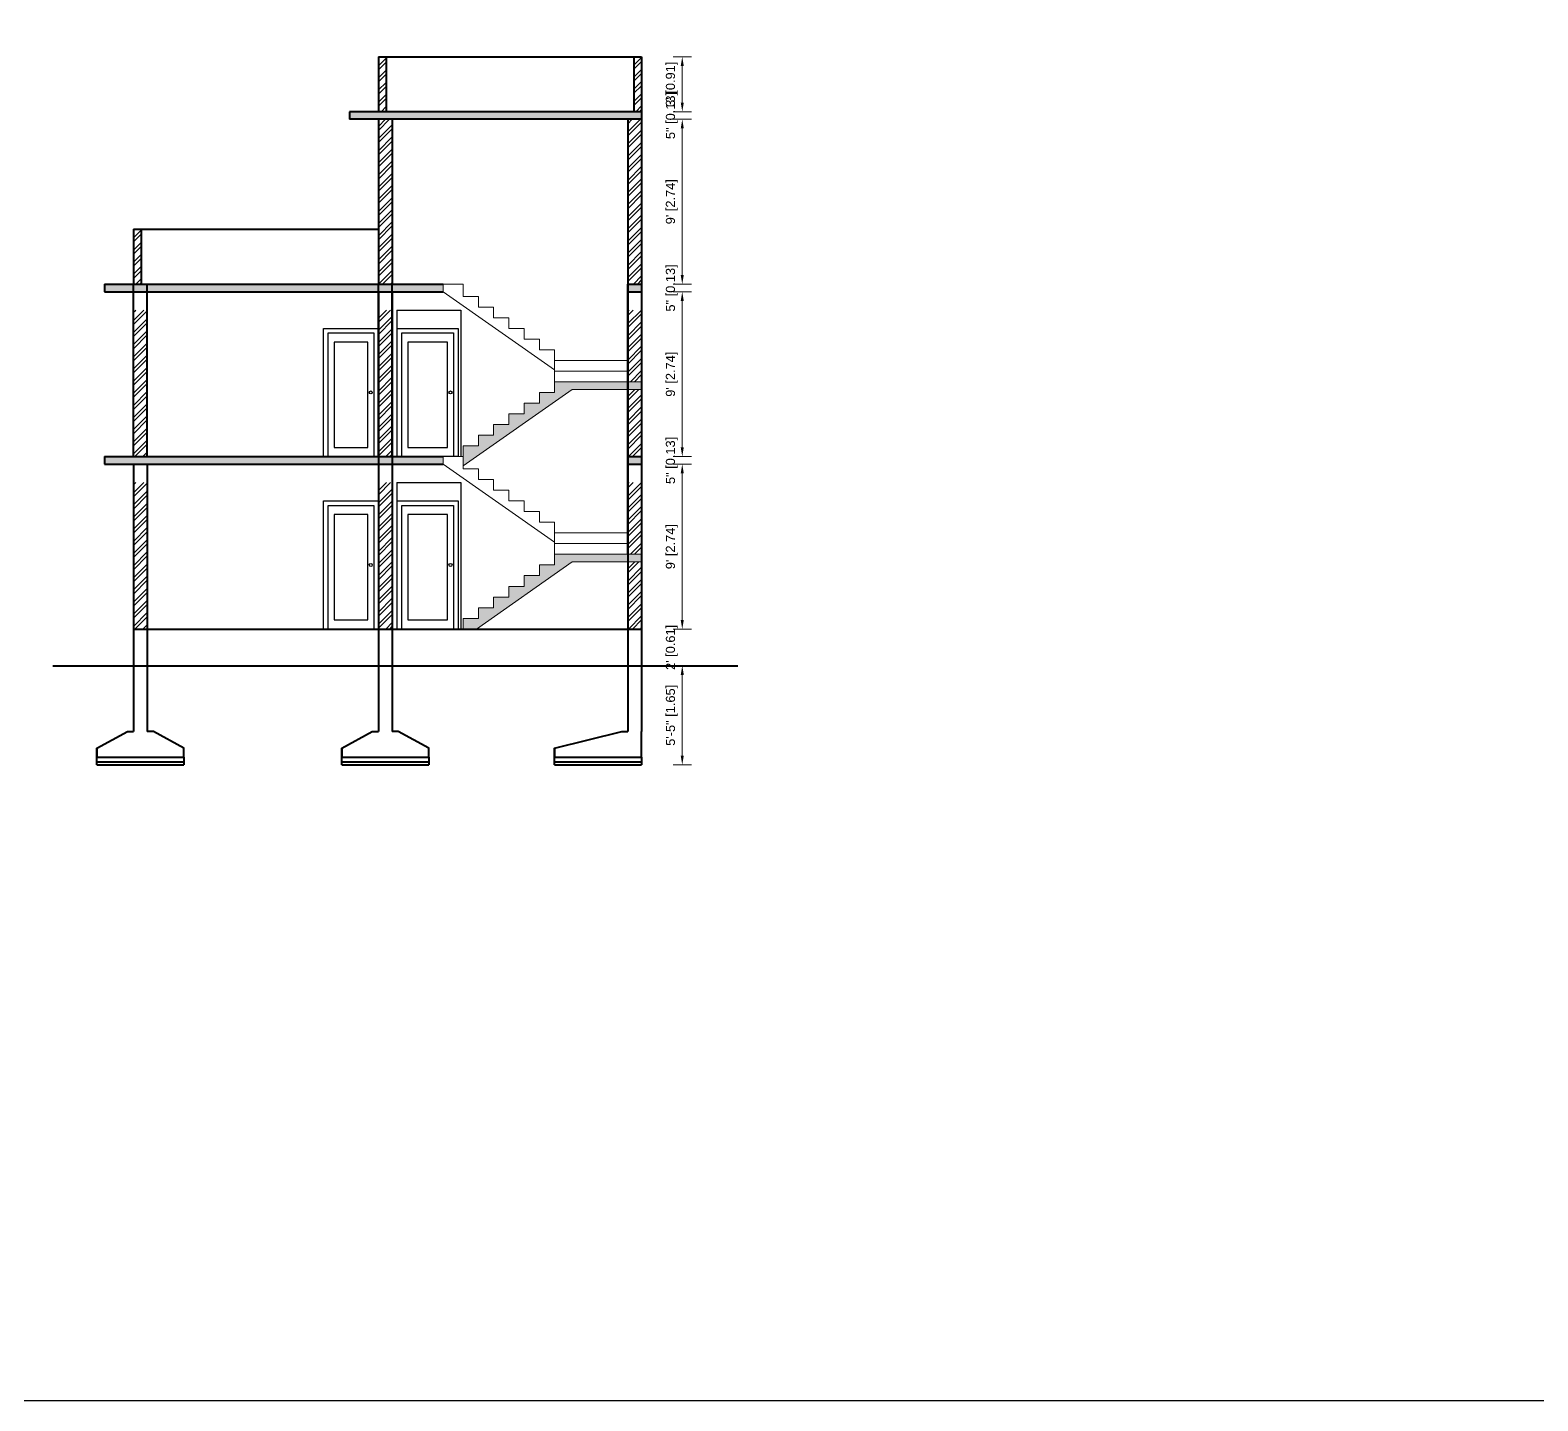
# Model space of a CAD drawing. Header units: feet. Extents: x 28652 to 66086, y -6769 to -640.
# Drawn here: x 45275 to 46263, y -2659 to -1761 of the extents above; entities that cross this region are included whole.
import ezdxf

# ---------------------------------------------------------------- set-up
doc = ezdxf.new("R2010")
doc.units = ezdxf.units.FT
doc.header["$LTSCALE"] = 50
doc.header["$MEASUREMENT"] = 0
doc.header["$PDMODE"] = 34
doc.layers.add('Door & Windows', color=92, linetype='Continuous')
doc.layers.add('Hatch', color=30, linetype='Continuous')
doc.layers.add('stair', color=140, linetype='Continuous', lineweight=18)
doc.layers.add('wall', color=6, linetype='Continuous', lineweight=40)
doc.styles.add('dimension', font='arial.ttf')
doc.dimstyles.new('1@100', dxfattribs={"dimscale": 0.1, "dimtxt": 60, "dimasz": 60, "dimexe": 60, "dimexo": 0, "dimgap": 30, "dimtad": 1, "dimdec": 0, "dimzin": 0, "dimdsep": 46, "dimlunit": 4, "dimtxsty": 'dimension', "dimcen": 0, "dimclrd": 256, "dimclre": 256, "dimclrt": 256, "dimadec": 0, "dimazin": 0, "dimtfac": 1, "dimtdec": 0, "dimtix": 1, "dimtofl": 0, "dimtmove": 0, "dimatfit": 3, "dimfxl": 60, "dimfxlon": 1, "dimtfillclr": 256, "dimtolj": 1, "dimtzin": 0, "dimlwd": -1, "dimlwe": -1, "dimarcsym": 0})
pattern_1 = [(45, (25918.41, -1775.6486), (-3.9774756, 3.9774756), []), (45, (25921.0616, -1775.6486), (-3.9774756, 3.9774756), [])]

# ---------------------------------------------------------------- blocks, each defined once
blk = doc.blocks.new('*U47')
blk.add_lwpolyline([(3.12, 0.01), (0.12, 0.01), (0.12, 84.01), (40.12, 84.01), (40.12, 0.01), (37.12, 0.01)])
for points in [[(37.12, 80.99), (37.12, 0.01), (3.12, 0.01), (3.12, 80.99)], [(33.12, 6.01), (33.12, 74.99), (7.12, 74.99), (7.12, 6.01)]]:
    blk.add_lwpolyline(points, close=True)
blk.add_circle((35.12, 42.01), 1)
blk = doc.blocks.new('*U48')
blk.add_lwpolyline([(3.12, 0.01), (0.12, 0.01), (0.12, 84.01), (36.12, 84.01), (36.12, 0.01), (33.12, 0.01)])
for points in [[(33.12, 80.99), (33.12, 0.01), (3.12, 0.01), (3.12, 80.99)], [(29.12, 6.01), (29.12, 74.99), (7.12, 74.99), (7.12, 6.01)]]:
    blk.add_lwpolyline(points, close=True)
blk.add_circle((31.12, 42.01), 1)
blk = doc.blocks.new('*D261')
at = {"layer": 'Defpoints', "color": 0, "transparency": 16777216}
for p in [(45675.71, -2177.04), (45702.35, -2177.04), (45675.71, -2242.04)]:
    blk.add_point(p, dxfattribs=at)
at = {"layer": 'stair', "transparency": 16777216}
for p, q in [((45696.35, -2177.04), (45708.35, -2177.04)), ((45702.35, -2236.04), (45702.35, -2183.04)), ((45696.35, -2242.04), (45708.35, -2242.04))]:
    blk.add_line(p, q, dxfattribs=at)
for points in [[(45701.35, -2183.04), (45703.35, -2183.04), (45702.35, -2177.04)], [(45701.35, -2236.04), (45703.35, -2236.04), (45702.35, -2242.04)]]:
    blk.add_solid(points, dxfattribs=at)
at = {"layer": 'stair', "transparency": 16777216, "insert": (45695.5, -2209.54), "char_height": 6, "attachment_point": 5, "rotation": 90, "style": 'dimension'}
blk.add_mtext('\\A1;5\'-5" [1.65]', dxfattribs=at)
blk = doc.blocks.new('*D262')
at = {"layer": 'Defpoints', "color": 0, "transparency": 16777216}
for p in [(45675.71, -2153.04), (45702.35, -2153.04), (45675.71, -2177.04)]:
    blk.add_point(p, dxfattribs=at)
at = {"layer": 'stair', "transparency": 16777216}
for p, q in [((45702.35, -2147.04), (45702.35, -2141.04)), ((45696.35, -2153.04), (45708.35, -2153.04)), ((45696.35, -2177.04), (45708.35, -2177.04)), ((45702.35, -2183.04), (45702.35, -2189.04))]:
    blk.add_line(p, q, dxfattribs=at)
for points in [[(45701.35, -2147.04), (45703.35, -2147.04), (45702.35, -2153.04)], [(45701.35, -2183.04), (45703.35, -2183.04), (45702.35, -2177.04)]]:
    blk.add_solid(points, dxfattribs=at)
at = {"layer": 'stair', "transparency": 16777216, "insert": (45695.5, -2165.04), "char_height": 6, "attachment_point": 5, "rotation": 90, "style": 'dimension'}
blk.add_mtext("\\A1;2' [0.61]", dxfattribs=at)
blk = doc.blocks.new('*D263')
at = {"layer": 'Defpoints', "color": 0, "transparency": 16777216}
for p in [(45675.71, -2045.04), (45702.35, -2045.04), (45675.71, -2153.04)]:
    blk.add_point(p, dxfattribs=at)
at = {"layer": 'stair', "transparency": 16777216}
for p, q in [((45696.35, -2045.04), (45708.35, -2045.04)), ((45702.35, -2147.04), (45702.35, -2051.04)), ((45696.35, -2153.04), (45708.35, -2153.04))]:
    blk.add_line(p, q, dxfattribs=at)
for points in [[(45701.35, -2051.04), (45703.35, -2051.04), (45702.35, -2045.04)], [(45701.35, -2147.04), (45703.35, -2147.04), (45702.35, -2153.04)]]:
    blk.add_solid(points, dxfattribs=at)
at = {"layer": 'stair', "transparency": 16777216, "insert": (45695.5, -2099.04), "char_height": 6, "attachment_point": 5, "rotation": 90, "style": 'dimension'}
blk.add_mtext("\\A1;9' [2.74]", dxfattribs=at)
blk = doc.blocks.new('*D264')
at = {"layer": 'Defpoints', "color": 0, "transparency": 16777216}
for p in [(45675.71, -2040.04), (45675.71, -2045.04), (45702.35, -2040.04)]:
    blk.add_point(p, dxfattribs=at)
at = {"layer": 'stair', "transparency": 16777216}
for p, q in [((45702.35, -2034.04), (45702.35, -2028.04)), ((45696.35, -2040.04), (45708.35, -2040.04)), ((45696.35, -2045.04), (45708.35, -2045.04)), ((45702.35, -2051.04), (45702.35, -2057.04))]:
    blk.add_line(p, q, dxfattribs=at)
for points in [[(45701.35, -2034.04), (45703.35, -2034.04), (45702.35, -2040.04)], [(45701.35, -2051.04), (45703.35, -2051.04), (45702.35, -2045.04)]]:
    blk.add_solid(points, dxfattribs=at)
at = {"layer": 'stair', "transparency": 16777216, "insert": (45695.5, -2042.54), "char_height": 6, "attachment_point": 5, "rotation": 90, "style": 'dimension'}
blk.add_mtext('\\A1;5" [0.13]', dxfattribs=at)
blk = doc.blocks.new('*D265')
at = {"layer": 'Defpoints', "color": 0, "transparency": 16777216}
for p in [(45675.71, -1932.04), (45702.35, -1932.04), (45675.71, -2040.04)]:
    blk.add_point(p, dxfattribs=at)
at = {"layer": 'stair', "transparency": 16777216}
for p, q in [((45696.35, -1932.04), (45708.35, -1932.04)), ((45702.35, -2034.04), (45702.35, -1938.04)), ((45696.35, -2040.04), (45708.35, -2040.04))]:
    blk.add_line(p, q, dxfattribs=at)
for points in [[(45701.35, -1938.04), (45703.35, -1938.04), (45702.35, -1932.04)], [(45701.35, -2034.04), (45703.35, -2034.04), (45702.35, -2040.04)]]:
    blk.add_solid(points, dxfattribs=at)
at = {"layer": 'stair', "transparency": 16777216, "insert": (45695.5, -1986.04), "char_height": 6, "attachment_point": 5, "rotation": 90, "style": 'dimension'}
blk.add_mtext("\\A1;9' [2.74]", dxfattribs=at)
blk = doc.blocks.new('*D266')
at = {"layer": 'Defpoints', "color": 0, "transparency": 16777216}
for p in [(45675.71, -1927.04), (45702.35, -1927.04), (45675.71, -1932.04)]:
    blk.add_point(p, dxfattribs=at)
at = {"layer": 'stair', "transparency": 16777216}
for p, q in [((45702.35, -1921.04), (45702.35, -1915.04)), ((45696.35, -1927.04), (45708.35, -1927.04)), ((45696.35, -1932.04), (45708.35, -1932.04)), ((45702.35, -1938.04), (45702.35, -1944.04))]:
    blk.add_line(p, q, dxfattribs=at)
for points in [[(45701.35, -1921.04), (45703.35, -1921.04), (45702.35, -1927.04)], [(45701.35, -1938.04), (45703.35, -1938.04), (45702.35, -1932.04)]]:
    blk.add_solid(points, dxfattribs=at)
at = {"layer": 'stair', "transparency": 16777216, "insert": (45695.5, -1929.54), "char_height": 6, "attachment_point": 5, "rotation": 90, "style": 'dimension'}
blk.add_mtext('\\A1;5" [0.13]', dxfattribs=at)
blk = doc.blocks.new('*D267')
at = {"layer": 'Defpoints', "color": 0, "transparency": 16777216}
for p in [(45675.71, -1819.04), (45702.35, -1819.04), (45675.71, -1927.04)]:
    blk.add_point(p, dxfattribs=at)
at = {"layer": 'stair', "transparency": 16777216}
for p, q in [((45696.35, -1819.04), (45708.35, -1819.04)), ((45702.35, -1921.04), (45702.35, -1825.04)), ((45696.35, -1927.04), (45708.35, -1927.04))]:
    blk.add_line(p, q, dxfattribs=at)
for points in [[(45701.35, -1825.04), (45703.35, -1825.04), (45702.35, -1819.04)], [(45701.35, -1921.04), (45703.35, -1921.04), (45702.35, -1927.04)]]:
    blk.add_solid(points, dxfattribs=at)
at = {"layer": 'stair', "transparency": 16777216, "insert": (45695.5, -1873.04), "char_height": 6, "attachment_point": 5, "rotation": 90, "style": 'dimension'}
blk.add_mtext("\\A1;9' [2.74]", dxfattribs=at)
blk = doc.blocks.new('*D268')
at = {"layer": 'Defpoints', "color": 0, "transparency": 16777216}
for p in [(45675.71, -1814.04), (45702.35, -1814.04), (45675.71, -1819.04)]:
    blk.add_point(p, dxfattribs=at)
at = {"layer": 'stair', "transparency": 16777216}
for p, q in [((45702.35, -1808.04), (45702.35, -1802.04)), ((45696.35, -1814.04), (45708.35, -1814.04)), ((45696.35, -1819.04), (45708.35, -1819.04)), ((45702.35, -1825.04), (45702.35, -1831.04))]:
    blk.add_line(p, q, dxfattribs=at)
for points in [[(45701.35, -1808.04), (45703.35, -1808.04), (45702.35, -1814.04)], [(45701.35, -1825.04), (45703.35, -1825.04), (45702.35, -1819.04)]]:
    blk.add_solid(points, dxfattribs=at)
at = {"layer": 'stair', "transparency": 16777216, "insert": (45695.5, -1816.54), "char_height": 6, "attachment_point": 5, "rotation": 90, "style": 'dimension'}
blk.add_mtext('\\A1;5" [0.13]', dxfattribs=at)
blk = doc.blocks.new('*D269')
at = {"layer": 'Defpoints', "color": 0, "transparency": 16777216}
for p in [(45675.71, -1778.04), (45702.35, -1778.04), (45675.71, -1814.04)]:
    blk.add_point(p, dxfattribs=at)
at = {"layer": 'stair', "transparency": 16777216}
for p, q in [((45696.35, -1778.04), (45708.35, -1778.04)), ((45702.35, -1808.04), (45702.35, -1784.04)), ((45696.35, -1814.04), (45708.35, -1814.04))]:
    blk.add_line(p, q, dxfattribs=at)
for points in [[(45701.35, -1784.04), (45703.35, -1784.04), (45702.35, -1778.04)], [(45701.35, -1808.04), (45703.35, -1808.04), (45702.35, -1814.04)]]:
    blk.add_solid(points, dxfattribs=at)
at = {"layer": 'stair', "transparency": 16777216, "insert": (45695.5, -1796.04), "char_height": 6, "attachment_point": 5, "rotation": 90, "style": 'dimension'}
blk.add_mtext("\\A1;3' [0.91]", dxfattribs=at)

msp = doc.modelspace()

# ---------------------------------------------------------------- hatches: boundary and pattern name
at = {"layer": 'Hatch'}
h = msp.add_hatch(dxfattribs=at)
h.set_pattern_fill('ANSI32', color=256, scale=15)
h.set_pattern_definition(pattern_1)
h.paths.add_polyline_path([(45347.66, -1891.04), (45342.66, -1891.04), (45342.66, -1927.04), (45347.66, -1927.04)])
h.paths.add_polyline_path([(45503.19, -1927.04), (45512.19, -1927.04), (45512.19, -1819.04), (45503.19, -1819.04)])
h.paths.add_polyline_path([(45666.71, -1927.04), (45675.71, -1927.04), (45675.71, -1819.04), (45666.71, -1819.04)])
h.paths.add_polyline_path([(45670.71, -1814.04), (45675.71, -1814.04), (45675.71, -1778.04), (45670.71, -1778.04)])
h.paths.add_polyline_path([(45503.19, -1814.04), (45508.19, -1814.04), (45508.19, -1778.04), (45503.19, -1778.04)])
h = msp.add_hatch(color=256, dxfattribs=at)
h.dxf.hatch_style = 1
h.paths.add_polyline_path([(45484.19, -1814.04), (45484.19, -1819.04), (45675.71, -1819.04), (45675.71, -1814.04)])
h = msp.add_hatch(color=256, dxfattribs=at)
h.dxf.hatch_style = 1
h.paths.add_polyline_path([(45545.71, -1932.04), (45545.71, -1927.04), (45323.66, -1927.04), (45323.66, -1932.04)])
h.paths.add_polyline_path([(45666.71, -1927.04), (45666.71, -1932.04), (45675.71, -1932.04), (45675.71, -1927.04)])
h = msp.add_hatch(dxfattribs=at)
h.set_pattern_fill('ANSI32', color=256, scale=15)
h.set_pattern_definition([(45, (25918.41, -1662.6486), (-3.9774756, 3.9774756), []), (45, (25921.0616, -1662.6486), (-3.9774756, 3.9774756), [])])
h.paths.add_polyline_path([(45351.66, -1944.04), (45342.66, -1944.04), (45342.66, -2040.04), (45351.66, -2040.04)])
h.paths.add_polyline_path([(45512.19, -1944.04), (45503.19, -1944.04), (45503.19, -2040.04), (45512.19, -2040.04)])
h.paths.add_polyline_path([(45675.71, -1996.04), (45666.71, -1996.04), (45666.71, -2040.04), (45675.71, -2040.04)])
h.paths.add_polyline_path([(45675.71, -1944.04), (45666.71, -1944.04), (45666.71, -1991.04), (45675.71, -1991.04)])
h = msp.add_hatch(color=256, dxfattribs=at)
h.dxf.hatch_style = 1
h.paths.add_polyline_path([(45675.71, -1991.04), (45618.71, -1991.04), (45618.71, -1998.04), (45608.71, -1998.04), (45608.71, -2005.04), (45598.71, -2005.04), (45598.71, -2012.04), (45588.71, -2012.04), (45588.71, -2019.04), (45578.71, -2019.04), (45578.71, -2026.04), (45568.71, -2026.04), (45568.71, -2033.04), (45558.71, -2033.04), (45558.71, -2040.04), (45558.71, -2046.14), (45630.29, -1996.04), (45675.71, -1996.04)])
h = msp.add_hatch(color=256, dxfattribs=at)
h.dxf.hatch_style = 1
h.paths.add_polyline_path([(45545.71, -2045.04), (45545.71, -2040.04), (45323.66, -2040.04), (45323.66, -2045.04)])
h.paths.add_polyline_path([(45666.71, -2040.04), (45666.71, -2045.04), (45675.71, -2045.04), (45675.71, -2040.04)])
h = msp.add_hatch(dxfattribs=at)
h.set_pattern_fill('ANSI32', color=256, scale=15)
h.set_pattern_definition(pattern_1)
h.paths.add_polyline_path([(45351.66, -2057.04), (45342.66, -2057.04), (45342.66, -2153.04), (45351.66, -2153.04)])
h.paths.add_polyline_path([(45512.19, -2057.04), (45503.19, -2057.04), (45503.19, -2153.04), (45512.19, -2153.04)])
h.paths.add_polyline_path([(45666.71, -2153.04), (45675.71, -2153.04), (45675.71, -2109.04), (45666.71, -2109.04)])
h.paths.add_polyline_path([(45675.71, -2057.04), (45666.71, -2057.04), (45666.71, -2104.04), (45675.71, -2104.04)])
h = msp.add_hatch(color=256, dxfattribs=at)
h.dxf.hatch_style = 1
h.paths.add_polyline_path([(45618.71, -2104.04), (45618.71, -2111.04), (45608.71, -2111.04), (45608.71, -2118.04), (45598.71, -2118.04), (45598.71, -2125.04), (45588.71, -2125.04), (45588.71, -2132.04), (45578.71, -2132.04), (45578.71, -2139.04), (45568.71, -2139.04), (45568.71, -2146.04), (45558.71, -2146.04), (45558.71, -2153.04), (45567.43, -2153.04), (45630.29, -2109.04), (45675.71, -2109.04), (45675.71, -2104.04)])

# ---------------------------------------------------------------- linework, layer by layer
msp.add_lwpolyline([(44466.5, -917.3), (47206.87, -917.3), (47206.87, -2658.7), (44466.5, -2658.7)], close=True)
at = {"layer": 'Door & Windows'}
for p, q in [((45515.19, -1944.04), (45557.19, -1944.04)), ((45515.19, -1944.04), (45515.19, -2040.04)), ((45557.19, -1944.04), (45557.19, -2040.04)), ((45515.19, -2057.04), (45557.19, -2057.04)), ((45515.19, -2057.04), (45515.19, -2153.04)), ((45557.19, -2057.04), (45557.19, -2153.04))]:
    msp.add_line(p, q, dxfattribs=at)
at = {"layer": 'stair'}
for p, q in [((45545.71, -1932.04), (45545.71, -1927.04)), ((45545.71, -1927.04), (45558.71, -1927.04)), ((45618.71, -1983.14), (45545.71, -1932.04)), ((45618.71, -1977.04), (45666.71, -1977.04)), ((45618.71, -1977.04), (45618.71, -1991.04)), ((45618.71, -1984.04), (45666.71, -1984.04)), ((45558.71, -2046.14), (45630.29, -1996.04)), ((45618.71, -1991.04), (45666.71, -1991.04)), ((45630.29, -1996.04), (45675.71, -1996.04)), ((45545.71, -2045.04), (45545.71, -2040.04)), ((45545.71, -2040.04), (45558.71, -2040.04)), ((45618.71, -2096.14), (45545.71, -2045.04)), ((45618.71, -2090.04), (45666.71, -2090.04)), ((45618.71, -2090.04), (45618.71, -2104.04)), ((45618.71, -2097.04), (45666.71, -2097.04)), ((45618.71, -2104.04), (45666.71, -2104.04)), ((45567.43, -2153.04), (45630.29, -2109.04)), ((45630.29, -2109.04), (45675.71, -2109.04))]:
    msp.add_line(p, q, dxfattribs=at)
for points in [[(45618.71, -1977.04), (45618.71, -1970.04), (45608.71, -1970.04), (45608.71, -1963.04), (45598.71, -1963.04), (45598.71, -1956.04), (45588.71, -1956.04), (45588.71, -1949.04), (45578.71, -1949.04), (45578.71, -1942.04), (45568.71, -1942.04), (45568.71, -1935.04), (45558.71, -1935.04), (45558.71, -1927.04)], [(45558.71, -2040.04), (45558.71, -2033.04), (45568.71, -2033.04), (45568.71, -2026.04), (45578.71, -2026.04), (45578.71, -2019.04), (45588.71, -2019.04), (45588.71, -2012.04), (45598.71, -2012.04), (45598.71, -2005.04), (45608.71, -2005.04), (45608.71, -1998.04), (45618.71, -1998.04), (45618.71, -1991.04), (45675.71, -1991.04)], [(45618.71, -2090.04), (45618.71, -2083.04), (45608.71, -2083.04), (45608.71, -2076.04), (45598.71, -2076.04), (45598.71, -2069.04), (45588.71, -2069.04), (45588.71, -2062.04), (45578.71, -2062.04), (45578.71, -2055.04), (45568.71, -2055.04), (45568.71, -2048.04), (45558.71, -2048.04), (45558.71, -2040.04)], [(45558.71, -2153.04), (45558.71, -2146.04), (45568.71, -2146.04), (45568.71, -2139.04), (45578.71, -2139.04), (45578.71, -2132.04), (45588.71, -2132.04), (45588.71, -2125.04), (45598.71, -2125.04), (45598.71, -2118.04), (45608.71, -2118.04), (45608.71, -2111.04), (45618.71, -2111.04), (45618.71, -2104.04), (45675.71, -2104.04)]]:
    msp.add_lwpolyline(points, dxfattribs=at)
at = {"layer": 'wall'}
for p, q in [((45503.19, -1778.04), (45508.19, -1778.04)), ((45503.19, -1778.04), (45503.19, -1814.04)), ((45508.19, -1778.04), (45508.19, -1814.04)), ((45508.19, -1778.04), (45675.71, -1778.04)), ((45670.71, -1778.04), (45675.71, -1778.04)), ((45670.71, -1778.04), (45670.71, -1814.04)), ((45675.71, -1778.04), (45675.71, -1814.04)), ((45484.19, -1814.04), (45484.19, -1819.04)), ((45675.71, -1814.04), (45484.19, -1814.04)), ((45675.71, -1814.04), (45675.71, -2177.04)), ((45675.71, -1819.04), (45484.19, -1819.04)), ((45503.19, -1819.04), (45503.19, -1927.04)), ((45512.19, -1819.04), (45512.19, -1927.04)), ((45666.71, -1819.04), (45666.71, -2177.04)), ((45342.66, -1891.04), (45347.66, -1891.04)), ((45342.66, -1891.04), (45342.66, -1927.04)), ((45347.66, -1891.04), (45347.66, -1927.04)), ((45347.66, -1891.04), (45503.19, -1891.04)), ((45323.66, -1927.04), (45545.71, -1927.04)), ((45323.66, -1927.04), (45323.66, -1932.04)), ((45342.66, -2040.04), (45342.66, -1927.04)), ((45351.66, -2040.04), (45351.66, -1927.04)), ((45503.19, -2040.04), (45503.19, -1927.04)), ((45512.19, -2040.04), (45512.19, -1927.04)), ((45666.71, -2104.04), (45666.71, -1927.04)), ((45666.71, -1927.04), (45675.71, -1927.04)), ((45675.71, -1927.04), (45675.71, -2177.04)), ((45675.71, -1927.04), (45675.71, -2177.04)), ((45323.66, -1932.04), (45545.71, -1932.04)), ((45503.19, -1932.04), (45503.19, -2177.04)), ((45512.19, -1932.04), (45512.19, -2177.04)), ((45666.71, -1932.04), (45675.71, -1932.04)), ((45323.66, -2040.04), (45545.71, -2040.04)), ((45323.66, -2040.04), (45323.66, -2045.04)), ((45323.66, -2045.04), (45545.71, -2045.04)), ((45342.66, -2045.04), (45342.66, -2177.04)), ((45351.66, -2045.04), (45351.66, -2177.04)), ((45503.19, -2045.04), (45503.19, -2177.04)), ((45512.19, -2045.04), (45512.19, -2177.04)), ((45666.71, -2040.04), (45675.71, -2040.04)), ((45666.71, -2045.04), (45675.71, -2045.04)), ((45666.71, -2109.04), (45666.71, -2177.04)), ((45342.66, -2153.04), (45675.71, -2153.04)), ((45289.79, -2177.04), (45738.87, -2177.04)), ((45318.66, -2237.04), (45375.66, -2237.04)), ((45318.66, -2240.04), (45375.66, -2240.04)), ((45318.66, -2242.04), (45375.66, -2242.04)), ((45479.19, -2237.04), (45536.19, -2237.04)), ((45479.19, -2240.04), (45536.19, -2240.04)), ((45479.19, -2242.04), (45536.19, -2242.04)), ((45618.71, -2237.04), (45675.71, -2237.04)), ((45618.71, -2240.04), (45675.71, -2240.04)), ((45618.71, -2242.04), (45675.71, -2242.04))]:
    msp.add_line(p, q, dxfattribs=at)
for points in [[(45342.66, -2177.04), (45342.66, -2220.04)], [(45351.66, -2177.04), (45351.66, -2220.04)], [(45503.19, -2177.04), (45503.19, -2220.04)], [(45512.19, -2177.04), (45512.19, -2220.04)], [(45666.71, -2177.04), (45666.71, -2220.04)], [(45675.71, -2177.04), (45675.71, -2220.04)], [(45318.66, -2237.04), (45318.66, -2231.04), (45338.66, -2220.04), (45342.66, -2220.04)], [(45375.66, -2237.04), (45375.66, -2231.04), (45355.66, -2220.04), (45351.66, -2220.04)], [(45479.19, -2237.04), (45479.19, -2231.04), (45499.19, -2220.04), (45503.19, -2220.04)], [(45536.19, -2237.04), (45536.19, -2231.04), (45516.19, -2220.04), (45512.19, -2220.04)], [(45618.71, -2237.04), (45618.71, -2231.04), (45662.71, -2220.04), (45666.71, -2220.04)], [(45675.71, -2237.04), (45675.71, -2231.04), (45675.71, -2220.04), (45675.71, -2220.04)], [(45318.66, -2231.04), (45318.66, -2237.04)], [(45479.19, -2231.04), (45479.19, -2237.04)], [(45618.71, -2231.04), (45618.71, -2237.04)], [(45318.66, -2242.04), (45318.66, -2237.04)], [(45375.66, -2237.04), (45375.66, -2242.04)], [(45479.19, -2242.04), (45479.19, -2237.04)], [(45536.19, -2237.04), (45536.19, -2242.04)], [(45618.71, -2242.04), (45618.71, -2237.04)], [(45675.71, -2237.04), (45675.71, -2242.04)]]:
    msp.add_lwpolyline(points, dxfattribs=at)

# ---------------------------------------------------------------- block references
at = {"layer": 'Door & Windows'}
for name, p in [('*U48', (45467.06, -2040.02)), ('*U47', (45515.31, -2040.02)), ('*U48', (45467.06, -2153.02)), ('*U47', (45515.31, -2153.02))]:
    msp.add_blockref(name, p, dxfattribs=at)

# ---------------------------------------------------------------- dimensions: what is measured, and where the dimension line sits
at = {"layer": 'stair'}
for base, p1, p2, picture, middle in [((45702.35, -1778.04), (45675.71, -1814.04), (45675.71, -1778.04), '*D269', (45695.5, -1796.04)), ((45702.35, -1814.04), (45675.71, -1819.04), (45675.71, -1814.04), '*D268', (45695.5, -1816.54)), ((45702.35, -1819.04), (45675.71, -1927.04), (45675.71, -1819.04), '*D267', (45695.5, -1873.04)), ((45702.35, -1927.04), (45675.71, -1932.04), (45675.71, -1927.04), '*D266', (45695.5, -1929.54)), ((45702.35, -1932.04), (45675.71, -2040.04), (45675.71, -1932.04), '*D265', (45695.5, -1986.04)), ((45702.35, -2040.04), (45675.71, -2045.04), (45675.71, -2040.04), '*D264', (45695.5, -2042.54)), ((45702.35, -2045.04), (45675.71, -2153.04), (45675.71, -2045.04), '*D263', (45695.5, -2099.04)), ((45702.35, -2153.04), (45675.71, -2177.04), (45675.71, -2153.04), '*D262', (45695.5, -2165.04))]:
    dim = msp.add_linear_dim(base=base, p1=p1, p2=p2, angle=90, dimstyle='1@100', override={"dimtmove": 1}, dxfattribs=at)
    dim.commit()
    dim.dimension.update_dxf_attribs({"geometry": picture, "text_midpoint": middle})
dim = msp.add_linear_dim(base=(45702.35, -2177.04), p1=(45675.71, -2242.04), p2=(45675.71, -2177.04), angle=90, dimstyle='1@100', dxfattribs=at)
dim.commit()
dim.dimension.update_dxf_attribs({"geometry": '*D261', "text_midpoint": (45695.5, -2209.54)})

doc.saveas('drawing.dxf')
